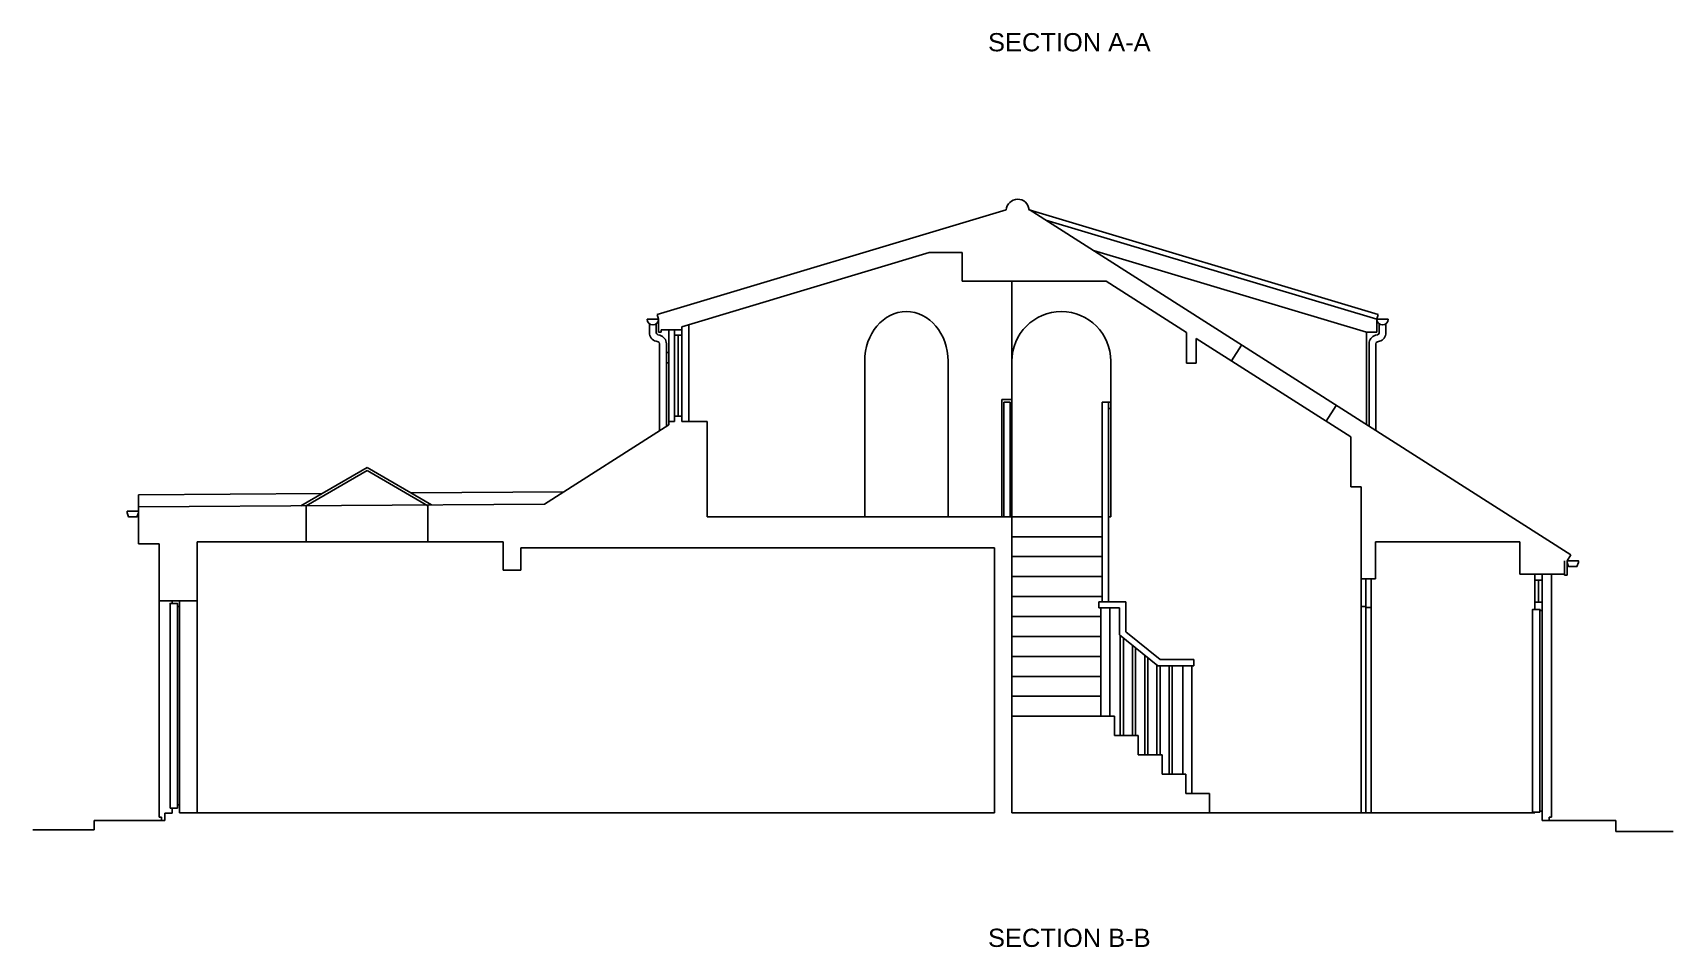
# Model space of a CAD drawing. Header units: millimetres. Extents: x 0 to 257100, y -5590 to 37493.
# Drawn here: x 233043 to 248801, y -5590 to 3190 of the extents above; entities that cross this region are included whole.
import ezdxf
from ezdxf.enums import TextEntityAlignment as Align

# ---------------------------------------------------------------- set-up
doc = ezdxf.new("R2010")
doc.units = ezdxf.units.MM
doc.header["$LTSCALE"] = 25
doc.header["$MEASUREMENT"] = 0
for name, color, linetype in [('05 - General Notes', 6, 'Continuous'), ('20 - Existing Walls', 2, 'Continuous'), ('24 - Stair-Ramp', 1, 'Continuous'), ('31 - Windows', 1, 'Continuous'), ('32 - Doors', 1, 'Continuous'), ('34 - Balustrades', 1, 'Continuous'), ('43 - Floor Finish', 6, 'Continuous'), ('45 - Ceiling Finish', 6, 'Continuous'), ('47 - Roof Finish', 70, 'Continuous'), ('52 -', 2, 'Continuous'), ('94 - Landscaping', 7, 'Continuous')]:
    doc.layers.add(name, color=color, linetype=linetype)
doc.styles.get("Standard").update_dxf_attribs({"font": 'arial.ttf'})

msp = doc.modelspace()

# ---------------------------------------------------------------- linework, layer by layer
at = {"layer": '20 - Existing Walls'}
for p, q in [((242448.1, -4298.7), (242448.1, 806.3)), ((239154.2, -572.9), (239154.2, 337.3)), ((239154.2, 337.3), (239276.1, 337.3)), ((239154.2, -572.9), (239154.2, 315.3)), ((239276.1, 366.6), (239276.1, 337.3)), ((239346.1, -541.7), (239346.1, 387.6)), ((245854.3, -571.8), (245854.3, 315.3)), ((241034.1, -1456.7), (241034.1, 37.8)), ((241835.1, -1456.7), (241835.1, 37.8)), ((243399.1, -1456.7), (243399.1, 37.8)), ((239276.1, -541.7), (239522.1, -541.7)), ((239522.1, -1456.7), (239522.1, -541.7)), ((234257.6, -1717.7), (234257.6, -4342.7)), ((234622.1, -4298.7), (234622.1, -1696.7)), ((242282.1, -4298.7), (242282.1, -1755.7)), ((247631.1, -2008.7), (247631.1, -4342.7)), ((234622.1, -2264.7), (234257.6, -2264.7)), ((234277.6, -4342.7), (234257.6, -4342.7)), ((234277.6, -4342.7), (234277.6, -4373.7)), ((247471.1, -4293.7), (247521.1, -4293.7)), ((247541.1, -4282.7), (247521.1, -4282.7)), ((247611.1, -4342.7), (247631.1, -4342.7)), ((247611.1, -4342.7), (247611.1, -4373.7))]:
    msp.add_line(p, q, dxfattribs=at)
msp.add_arc((242923.6, 37.8), 475.5, 0, 180, dxfattribs=at)
msp.add_ellipse((241434.6, 37.8), major_axis=(0, 475.5), ratio=0.8422713, start_param=4.712389, end_param=7.8539816, dxfattribs=at)
at = {"layer": '24 - Stair-Ramp'}
for p, q in [((242448.1, -1648.3), (243315.1, -1648.3)), ((242448.1, -1839.9), (243315.1, -1839.9)), ((242448.1, -2031.5), (243315.1, -2031.5)), ((242448.1, -2223.1), (243315.1, -2223.1)), ((242448.1, -2414.7), (243302.6, -2414.7)), ((242448.1, -2606.3), (243302.6, -2606.3)), ((242448.1, -2797.9), (243302.6, -2797.9)), ((242448.1, -2989.5), (243302.6, -2989.5)), ((242448.1, -3181.1), (243302.6, -3181.1)), ((242448.1, -3372.7), (243434.1, -3372.7)), ((243434.1, -3557.9), (243434.1, -3372.7)), ((243434.1, -3557.9), (243662.4, -3557.9)), ((243662.4, -3743.1), (243662.4, -3557.9)), ((243662.4, -3743.1), (243890.6, -3743.1)), ((243890.6, -3928.3), (243890.6, -3743.1)), ((243890.6, -3928.3), (244118.9, -3928.3)), ((244118.9, -4113.5), (244118.9, -3928.3)), ((244118.9, -4113.5), (244347.1, -4113.5)), ((244347.1, -4298.7), (244347.1, -4113.5)), ((233632.6, -4373.7), (233632.6, -4462.7)), ((233632.6, -4373.7), (234312.1, -4373.7)), ((247541.1, -4373.7), (248251.1, -4373.7)), ((248251.1, -4480.2), (248251.1, -4373.7))]:
    msp.add_line(p, q, dxfattribs=at)
at = {"layer": '31 - Windows'}
for p, q in [((239206.1, -541.7), (239206.1, 337.3)), ((239276.1, -541.7), (239276.1, 337.3)), ((239206.1, 287.3), (239276.1, 287.3)), ((239241.1, 287.3), (239241.1, -491.7)), ((244557.1, 39.5), (244654.2, 191.9)), ((245466.1, -539.8), (245563.2, -387.4)), ((239206.1, -541.7), (239154.2, -541.7)), ((239206.1, -491.7), (239276.1, -491.7)), ((235618.5, -1350.9), (236253.6, -984.3)), ((235669.1, -1350.6), (236253.6, -1013.1)), ((236873.4, -1342.1), (236253.6, -984.3)), ((236838.1, -1350.6), (236253.6, -1013.1)), ((247471.1, -2066.7), (247541.1, -2066.7)), ((247506.1, -2066.7), (247506.1, -2278.5)), ((247541.1, -2278.5), (247471.1, -2278.5)), ((247471.1, -4298.7), (247471.1, -4293.7)), ((247521.1, -4293.7), (247521.1, -4282.7))]:
    msp.add_line(p, q, dxfattribs=at)
at = {"layer": '32 - Doors'}
for p, q in [((247471.1, -2346.7), (247471.1, -2008.7)), ((247541.1, -4373.7), (247541.1, -2008.7)), ((245803.1, -4298.7), (245803.1, -2052.7)), ((245848.1, -4298.7), (245848.1, -2052.7)), ((245898.1, -4298.7), (245898.1, -2052.7)), ((234382.1, -2289.7), (234382.1, -2264.7)), ((234382.1, -2289.7), (234382.1, -2264.7)), ((234432.1, -2289.7), (234382.1, -2289.7)), ((234432.1, -2319.7), (234432.1, -2289.7)), ((234452.1, -2319.7), (234432.1, -2319.7)), ((234452.1, -4298.7), (234452.1, -2264.7)), ((245803.1, -2318.2), (245848.1, -2318.2)), ((245848.1, -2328.7), (245898.1, -2328.7)), ((247521.1, -2346.7), (247471.1, -2346.7)), ((247521.1, -2357.7), (247521.1, -2346.7)), ((247541.1, -2357.7), (247521.1, -2357.7)), ((234382.1, -4303.7), (234382.1, -4253.7)), ((234432.1, -4253.7), (234382.1, -4253.7)), ((234452.1, -4223.7), (234432.1, -4223.7)), ((234432.1, -4223.7), (234432.1, -4253.7)), ((234312.1, -4303.7), (234382.1, -4303.7)), ((234312.1, -4373.7), (234312.1, -4303.7))]:
    msp.add_line(p, q, dxfattribs=at)
for points in [[(234362.1, -4253.7), (234432.1, -4253.7), (234432.1, -2289.7), (234362.1, -2289.7)], [(247521.1, -4293.7), (247451.1, -4293.7), (247451.1, -2346.7), (247521.1, -2346.7)]]:
    msp.add_lwpolyline(points, close=True, dxfattribs=at)
at = {"layer": '34 - Balustrades'}
for p, q in [((242353.1, -1456.7), (242353.1, -331.7)), ((242353.1, -331.7), (242448.1, -331.7)), ((242370.6, -1456.7), (242370.6, -356.7)), ((242370.6, -356.7), (242430.6, -356.7)), ((242430.6, -1456.7), (242430.6, -356.7)), ((243315.1, -2272.7), (243315.1, -356.7)), ((243315.1, -356.7), (243399.1, -356.7)), ((243375.1, -2272.7), (243375.1, -356.7)), ((243375.1, -416.7), (243399.1, -416.7)), ((243282.6, -2272.7), (243542.6, -2272.7)), ((243282.6, -2332.7), (243282.6, -2272.7)), ((243282.6, -2332.7), (243482.6, -2332.7)), ((243302.6, -3372.7), (243302.6, -2332.7)), ((243387.6, -3372.7), (243387.6, -2332.7)), ((243482.6, -2589.3), (243482.6, -2332.7)), ((243542.6, -2560.8), (243542.6, -2272.7)), ((243851.1, -2888.3), (243482.6, -2589.3)), ((243489.9, -2595.2), (243489.9, -3557.9)), ((243519.9, -2619.6), (243519.9, -3557.9)), ((243872.4, -2828.3), (243542.6, -2560.8)), ((243607.1, -2690.4), (243607.1, -3557.9)), ((243637.1, -2714.7), (243637.1, -3557.9)), ((243724.4, -2785.5), (243724.4, -3743.1)), ((243754.4, -2809.8), (243754.4, -3743.1)), ((243872.4, -2828.3), (244196.1, -2828.3)), ((244196.1, -2888.3), (244196.1, -2828.3)), ((243841.6, -2880.6), (243841.6, -3743.1)), ((243851.1, -2888.3), (244196.1, -2888.3)), ((243871.6, -2888.3), (243871.6, -3743.1)), ((243958.9, -2888.3), (243958.9, -3928.3)), ((243988.9, -2888.3), (243988.9, -3928.3)), ((244091.1, -3928.3), (244091.1, -2888.3)), ((244176.1, -4113.5), (244176.1, -2888.3))]:
    msp.add_line(p, q, dxfattribs=at)
at = {"layer": '43 - Floor Finish'}
for p, q in [((241655, 1079.3), (241971.1, 1079.3)), ((239522.1, -1456.7), (243315.1, -1456.7)), ((243375.1, -1456.7), (243399.1, -1456.7)), ((234452.1, -4298.7), (242282.1, -4298.7)), ((242448.1, -4298.7), (247471.1, -4298.7))]:
    msp.add_line(p, q, dxfattribs=at)
at = {"layer": '45 - Ceiling Finish'}
for p, q in [((241655, 1079.3), (239276.1, 366.6)), ((241971.1, 806.3), (241971.1, 1079.3)), ((241971.1, 806.3), (243353.9, 806.3)), ((244127.1, 313.5), (243353.9, 806.3)), ((244127.1, 19.3), (244127.1, 313.5)), ((245703.1, -690.9), (244218.1, 255.5)), ((244218.1, 19.3), (244218.1, 255.5)), ((244127.1, 19.3), (244218.1, 19.3)), ((245703.1, -1168.7), (245703.1, -690.9)), ((245703.1, -1168.7), (245703.1, -690.9)), ((245703.1, -1168.7), (245803.1, -1168.7)), ((245803.1, -2052.7), (245803.1, -1168.7)), ((235669.1, -1696.7), (235669.1, -1350.6)), ((236838.1, -1696.7), (236838.1, -1342.4)), ((234622.1, -1696.7), (237562.1, -1696.7)), ((237562.1, -1968.7), (237562.1, -1696.7)), ((245942.1, -1696.7), (247328.1, -1696.7)), ((245942.1, -2052.7), (245942.1, -1696.7)), ((247328.1, -2008.7), (247328.1, -1696.7)), ((237732.1, -1968.7), (237732.1, -1755.7)), ((237732.1, -1755.7), (242282.1, -1755.7)), ((237562.1, -1968.7), (237732.1, -1968.7)), ((247328.1, -2008.7), (247631.1, -2008.7)), ((245803.1, -2052.7), (245942.1, -2052.7))]:
    msp.add_line(p, q, dxfattribs=at)
at = {"layer": '47 - Roof Finish'}
for p, q in [((242394.3, 1491.3), (239040.4, 486.6)), ((247816.8, -1823.6), (242613, 1492.7)), ((242614.3, 1491.3), (245968.2, 486.6)), ((242773.2, 1391.7), (245954.3, 440.3)), ((243231.3, 1099.8), (245854.3, 315.3)), ((239054.2, 440.3), (239040.4, 486.6)), ((245954.3, 440.3), (245968.2, 486.6)), ((239054.2, 315.3), (239054.2, 440.3)), ((239054.2, 315.3), (239079.2, 315.3)), ((239154.2, 337.3), (239079.2, 337.3)), ((239079.2, 315.3), (239079.2, 337.3)), ((245954.3, 315.3), (245854.3, 315.3)), ((245954.3, 315.3), (245954.3, 440.3)), ((239129.2, 120.3), (239154.2, 120.3)), ((239129.2, 20.3), (239154.2, 20.3)), ((237959.3, -1334.5), (239154.2, -572.9)), ((234057.6, -1246.7), (235820.5, -1234.3)), ((234057.6, -1246.7), (234057.6, -1717.7)), ((236676.3, -1228.3), (238142, -1218)), ((234057.6, -1361.9), (237959.3, -1334.5)), ((234057.6, -1717.7), (234257.6, -1717.7)), ((247756.1, -1879.7), (247756.1, -2016.7)), ((247781.1, -1879.7), (247816.8, -1823.6)), ((247781.1, -1879.7), (247781.1, -2016.7)), ((247631.1, -2008.7), (247756.1, -2008.7)), ((247756.1, -2016.7), (247781.1, -2016.7))]:
    msp.add_line(p, q, dxfattribs=at)
msp.add_arc((242503.4, 1482.2), 110.1, 4.7812, 176.11243, dxfattribs=at)
at = {"layer": '52 -'}
for p, q in [((238944.2, 440.3), (239054.2, 440.3)), ((238966.7, 395.9), (238966.7, 310.8)), ((239031.7, 395.9), (239031.7, 310.8)), ((246064.3, 440.3), (245954.3, 440.3)), ((245976.8, 395.9), (245976.8, 310.8)), ((246041.8, 395.9), (246041.8, 310.8)), ((239029.7, 228.7), (239049.4, 223.4)), ((239046.6, 291.5), (239066.2, 286.2)), ((239064.2, -630.3), (239064.2, 204.1)), ((239129.2, -588.9), (239129.2, 204.1)), ((245879.3, -587.8), (245879.3, 204.1)), ((245962, 291.5), (245942.3, 286.2)), ((245944.3, -629.2), (245944.3, 204.1)), ((245978.8, 228.7), (245959.1, 223.4))]:
    msp.add_line(p, q, dxfattribs=at)
for points in [[(233947.6, -1403.6), (234057.6, -1403.6), (234057.6, -1418.6), (234043, -1458.6), (233962.2, -1458.6), (233947.6, -1418.6)], [(247781.1, -1879.7), (247891.1, -1879.7), (247891.1, -1894.7), (247876.5, -1934.7), (247795.7, -1934.7), (247781.1, -1894.7)]]:
    msp.add_lwpolyline(points, close=True, dxfattribs=at)
for centre, radius, start, end in [((238999.2, 440.3), 55, 180, 0), ((246009.3, 440.3), 55, 180, 0), ((239051.7, 310.8), 85, 180, 255), ((239051.7, 310.8), 20, 180, 255), ((239044.2, 204.1), 20, 0, 75), ((239044.2, 204.1), 85, 0, 75), ((245964.3, 204.1), 85, 105, 180), ((245964.3, 204.1), 20, 105, 180), ((245956.8, 310.8), 20, 285, 0), ((245956.8, 310.8), 85, 285, 0)]:
    msp.add_arc(centre, radius, start, end, dxfattribs=at)
at = {"layer": '94 - Landscaping'}
for p, q in [((233632.6, -4462.7), (233042.6, -4462.7)), ((248801.1, -4480.2), (248251.1, -4480.2))]:
    msp.add_line(p, q, dxfattribs=at)

# ---------------------------------------------------------------- texts
at = {"layer": '05 - General Notes'}
for s, p in [('SECTION A-A', (243000, 3100)), ('SECTION B-B', (243000, -5500))]:
    msp.add_text(s, height=175, dxfattribs=at).set_placement(p, align=Align.MIDDLE_CENTER)

doc.saveas('drawing.dxf')
